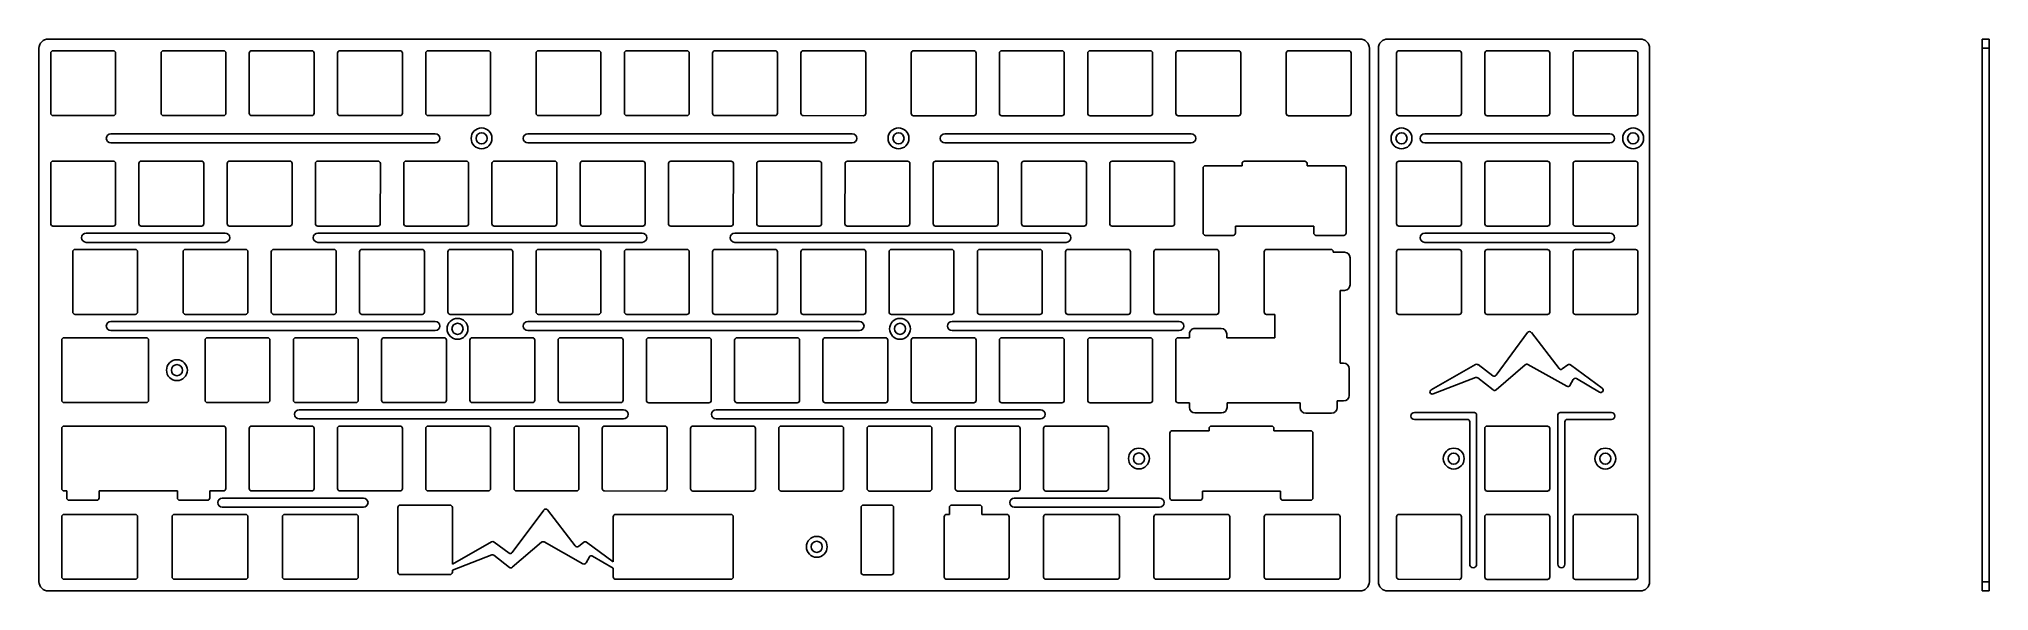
# Model space of a CAD drawing. Header units: millimetres. Extents: x 269 to 690, y 544 to 663.
import ezdxf

# ---------------------------------------------------------------- set-up
doc = ezdxf.new("R2010")
doc.units = ezdxf.units.MM

msp = doc.modelspace()

# ---------------------------------------------------------------- linework, layer by layer
at = {"color": 7, "linetype": 'Continuous', "lineweight": 25}
for p, q in [((271.35, 662.62), (554.51, 662.62)), ((560.45, 662.62), (615.01, 662.62)), ((688.76, 662.62), (690.26, 662.62)), ((688.76, 660.62), (688.76, 662.62)), ((690.26, 662.62), (690.26, 660.62)), ((269.35, 660.62), (269.35, 545.56)), ((271.88, 659.6), (271.88, 646.6)), ((285.38, 660.1), (272.38, 660.1)), ((285.88, 646.6), (285.88, 659.6)), ((295.69, 659.59), (295.69, 646.59)), ((296.19, 660.09), (309.19, 660.09)), ((309.69, 659.59), (309.69, 646.59)), ((314.74, 659.59), (314.74, 646.59)), ((315.24, 660.09), (328.24, 660.09)), ((328.74, 659.59), (328.74, 646.59)), ((333.79, 659.59), (333.79, 646.59)), ((334.29, 660.09), (347.29, 660.09)), ((347.79, 659.59), (347.79, 646.59)), ((352.84, 659.59), (352.84, 646.59)), ((353.34, 660.09), (366.34, 660.09)), ((366.84, 659.59), (366.84, 646.59)), ((376.65, 659.59), (376.65, 646.59)), ((377.15, 660.09), (390.15, 660.09)), ((390.65, 659.59), (390.65, 646.59)), ((395.7, 659.59), (395.7, 646.59)), ((396.2, 660.09), (409.2, 660.09)), ((409.7, 659.59), (409.7, 646.59)), ((414.75, 659.59), (414.75, 646.59)), ((415.25, 660.09), (428.25, 660.09)), ((428.75, 659.59), (428.75, 646.59)), ((433.8, 659.59), (433.8, 646.59)), ((434.3, 660.09), (447.3, 660.08)), ((447.8, 659.58), (447.8, 646.58)), ((457.61, 659.58), (457.61, 646.58)), ((458.11, 660.08), (471.11, 660.08)), ((471.61, 659.58), (471.61, 646.58)), ((476.66, 659.58), (476.66, 646.58)), ((477.16, 660.08), (490.16, 660.08)), ((490.66, 659.58), (490.66, 646.58)), ((495.71, 659.58), (495.71, 646.58)), ((496.21, 660.08), (509.21, 660.08)), ((509.71, 659.58), (509.71, 646.58)), ((514.76, 659.58), (514.76, 646.58)), ((515.26, 660.08), (528.26, 660.08)), ((528.76, 659.58), (528.76, 646.58)), ((538.58, 659.58), (538.58, 646.58)), ((539.08, 660.08), (552.08, 660.08)), ((552.58, 659.58), (552.58, 646.58)), ((556.51, 660.62), (556.51, 545.56)), ((558.45, 545.56), (558.45, 660.62)), ((562.39, 659.58), (562.39, 646.58)), ((562.89, 660.08), (575.89, 660.08)), ((576.39, 659.58), (576.39, 646.58)), ((581.44, 659.58), (581.44, 646.58)), ((581.94, 660.08), (594.94, 660.08)), ((595.44, 659.58), (595.44, 646.58)), ((600.49, 659.58), (600.49, 646.58)), ((600.99, 660.08), (613.99, 660.07)), ((614.49, 659.57), (614.49, 646.57)), ((617.01, 545.56), (617.01, 660.62)), ((690.26, 660.62), (688.76, 660.62)), ((688.76, 660.62), (688.76, 545.56)), ((690.26, 660.62), (690.26, 545.56)), ((272.38, 646.1), (285.38, 646.1)), ((296.19, 646.09), (309.19, 646.09)), ((315.24, 646.09), (328.24, 646.09)), ((334.29, 646.09), (347.29, 646.09)), ((353.34, 646.09), (366.34, 646.09)), ((377.15, 646.09), (390.15, 646.09)), ((396.2, 646.09), (409.2, 646.09)), ((415.25, 646.09), (428.25, 646.09)), ((434.3, 646.09), (447.3, 646.08)), ((458.11, 646.08), (471.11, 646.08)), ((477.16, 646.08), (490.16, 646.08)), ((496.21, 646.08), (509.21, 646.08)), ((515.26, 646.08), (528.26, 646.08)), ((539.08, 646.08), (552.08, 646.08)), ((562.89, 646.08), (575.89, 646.08)), ((581.94, 646.08), (594.94, 646.08)), ((600.99, 646.08), (613.99, 646.07)), ((354.88, 642.19), (284.88, 642.19)), ((284.88, 640.19), (354.88, 640.19)), ((444.88, 642.19), (374.88, 642.19)), ((374.88, 640.19), (444.88, 640.19)), ((518.03, 642.19), (464.88, 642.19)), ((464.88, 640.19), (518.03, 640.19)), ((608.45, 642.19), (568.45, 642.19)), ((568.45, 640.19), (608.45, 640.19)), ((271.88, 635.78), (271.87, 622.78)), ((272.38, 636.28), (285.38, 636.28)), ((285.88, 635.78), (285.87, 622.78)), ((290.93, 635.78), (290.92, 622.78)), ((291.43, 636.28), (304.43, 636.28)), ((304.93, 635.78), (304.92, 622.78)), ((309.98, 635.78), (309.97, 622.78)), ((310.48, 636.28), (323.48, 636.28)), ((323.98, 635.78), (323.97, 622.78)), ((329.03, 635.78), (329.02, 622.78)), ((329.53, 636.28), (342.53, 636.28)), ((343.03, 635.78), (343.02, 622.78)), ((348.08, 635.78), (348.07, 622.78)), ((348.58, 636.28), (361.58, 636.28)), ((362.08, 635.78), (362.07, 622.78)), ((367.13, 635.78), (367.12, 622.78)), ((367.63, 636.28), (380.63, 636.28)), ((381.13, 635.78), (381.12, 622.78)), ((386.18, 635.78), (386.17, 622.78)), ((386.68, 636.28), (399.68, 636.27)), ((400.18, 635.77), (400.17, 622.77)), ((405.23, 635.77), (405.22, 622.77)), ((405.73, 636.27), (418.73, 636.27)), ((419.23, 635.77), (419.22, 622.77)), ((424.28, 635.77), (424.27, 622.77)), ((424.78, 636.27), (437.78, 636.27)), ((438.28, 635.77), (438.27, 622.77)), ((443.33, 635.77), (443.32, 622.77)), ((443.83, 636.27), (456.83, 636.27)), ((457.33, 635.77), (457.32, 622.77)), ((462.38, 635.77), (462.37, 622.77)), ((462.88, 636.27), (475.88, 636.27)), ((476.38, 635.77), (476.37, 622.77)), ((481.43, 635.77), (481.42, 622.77)), ((481.93, 636.27), (494.93, 636.27)), ((495.43, 635.77), (495.42, 622.77)), ((500.48, 635.77), (500.47, 622.77)), ((500.98, 636.27), (513.98, 636.27)), ((514.48, 635.77), (514.47, 622.77)), ((529.05, 635.77), (529.05, 635.27)), ((529.55, 636.27), (542.55, 636.27)), ((543.05, 635.77), (543.05, 635.27)), ((562.39, 635.77), (562.39, 622.77)), ((562.89, 636.27), (575.89, 636.26)), ((576.39, 635.76), (576.39, 622.76)), ((581.44, 635.76), (581.44, 622.76)), ((581.94, 636.26), (594.94, 636.26)), ((595.44, 635.76), (595.44, 622.76)), ((600.49, 635.76), (600.49, 622.76)), ((600.99, 636.26), (613.99, 636.26)), ((614.49, 635.76), (614.49, 622.76)), ((520.61, 634.77), (520.61, 620.77)), ((521.11, 635.27), (525.05, 635.27)), ((529.05, 635.27), (525.05, 635.27)), ((548.21, 635.27), (543.05, 635.27)), ((548.21, 635.27), (550.99, 635.27)), ((548.21, 635.27), (548.21, 635.27)), ((551.49, 634.77), (551.49, 620.77)), ((272.37, 622.28), (285.37, 622.28)), ((309.54, 620.76), (279.54, 620.76)), ((279.54, 618.76), (309.54, 618.76)), ((291.42, 622.28), (304.42, 622.28)), ((310.47, 622.28), (323.47, 622.28)), ((329.52, 622.28), (342.52, 622.28)), ((399.54, 620.76), (329.54, 620.76)), ((329.54, 618.76), (399.54, 618.76)), ((348.57, 622.28), (361.57, 622.28)), ((367.62, 622.28), (380.62, 622.28)), ((386.67, 622.28), (399.67, 622.27)), ((405.72, 622.27), (418.72, 622.27)), ((491.09, 620.76), (419.54, 620.76)), ((419.54, 618.76), (491.09, 618.76)), ((424.77, 622.27), (437.77, 622.27)), ((443.82, 622.27), (456.82, 622.27)), ((462.87, 622.27), (475.87, 622.27)), ((481.92, 622.27), (494.92, 622.27)), ((500.97, 622.27), (513.97, 622.27)), ((521.11, 620.27), (527.11, 620.27)), ((527.61, 622.27), (527.61, 620.77)), ((527.61, 622.27), (544.49, 622.27)), ((544.49, 622.27), (544.49, 620.77)), ((544.99, 620.27), (550.99, 620.27)), ((562.89, 622.27), (575.89, 622.26)), ((608.45, 620.76), (568.45, 620.76)), ((568.45, 618.76), (608.45, 618.76)), ((581.94, 622.26), (594.94, 622.26)), ((600.99, 622.26), (613.99, 622.26)), ((276.64, 616.73), (276.64, 603.73)), ((277.14, 617.23), (290.14, 617.23)), ((290.64, 616.73), (290.64, 603.73)), ((300.45, 616.73), (300.45, 603.73)), ((300.95, 617.23), (313.95, 617.23)), ((314.45, 616.73), (314.45, 603.73)), ((319.5, 616.73), (319.5, 603.73)), ((320, 617.23), (333, 617.23)), ((333.5, 616.73), (333.5, 603.73)), ((338.55, 616.73), (338.55, 603.73)), ((339.05, 617.23), (352.05, 617.23)), ((352.55, 616.73), (352.55, 603.73)), ((357.6, 616.73), (357.6, 603.73)), ((358.1, 617.23), (371.1, 617.23)), ((371.6, 616.73), (371.6, 603.73)), ((376.65, 616.73), (376.65, 603.73)), ((377.15, 617.23), (390.15, 617.23)), ((390.65, 616.73), (390.65, 603.73)), ((395.7, 616.73), (395.7, 603.73)), ((396.2, 617.23), (409.2, 617.22)), ((409.7, 616.72), (409.7, 603.72)), ((414.75, 616.72), (414.75, 603.72)), ((415.25, 617.22), (428.25, 617.22)), ((428.75, 616.72), (428.75, 603.72)), ((433.8, 616.72), (433.8, 603.72)), ((434.3, 617.22), (447.3, 617.22)), ((447.8, 616.72), (447.8, 603.72)), ((452.85, 616.72), (452.85, 603.72)), ((453.35, 617.22), (466.35, 617.22)), ((466.85, 616.72), (466.85, 603.72)), ((471.9, 616.72), (471.9, 603.72)), ((472.4, 617.22), (485.4, 617.22)), ((485.9, 616.72), (485.9, 603.72)), ((490.95, 616.72), (490.95, 603.72)), ((491.45, 617.22), (504.45, 617.22)), ((504.95, 616.72), (504.95, 603.72)), ((510, 616.72), (510, 603.72)), ((510.5, 617.22), (523.5, 617.22)), ((524, 616.72), (524, 603.72)), ((533.81, 616.72), (533.81, 603.72)), ((534.31, 617.22), (548.22, 617.22)), ((548.72, 616.62), (548.72, 616.72)), ((551.15, 616.62), (548.72, 616.62)), ((552.35, 609.6), (552.35, 615.42)), ((562.39, 616.72), (562.39, 603.72)), ((562.89, 617.22), (575.89, 617.21)), ((576.39, 616.71), (576.39, 603.71)), ((581.44, 616.71), (581.44, 603.71)), ((581.94, 617.21), (594.94, 617.21)), ((595.44, 616.71), (595.44, 603.71)), ((600.49, 616.71), (600.49, 603.71)), ((600.99, 617.21), (613.99, 617.21)), ((614.49, 616.71), (614.49, 603.71)), ((550.24, 592.71), (550.24, 608.4)), ((550.24, 608.4), (551.15, 608.4)), ((277.14, 603.23), (290.14, 603.23)), ((300.95, 603.23), (313.95, 603.23)), ((320, 603.23), (333, 603.23)), ((339.05, 603.23), (352.05, 603.23)), ((358.1, 603.23), (371.1, 603.23)), ((377.15, 603.23), (390.15, 603.23)), ((396.2, 603.23), (409.2, 603.22)), ((415.25, 603.22), (428.25, 603.22)), ((434.3, 603.22), (447.3, 603.22)), ((453.35, 603.22), (466.35, 603.22)), ((472.4, 603.22), (485.4, 603.22)), ((491.45, 603.22), (504.45, 603.22)), ((510.5, 603.22), (523.5, 603.22)), ((536.11, 603.22), (534.31, 603.22)), ((536.11, 598.17), (536.11, 603.22)), ((562.89, 603.22), (575.89, 603.21)), ((581.94, 603.21), (594.94, 603.21)), ((600.99, 603.21), (613.99, 603.21)), ((274.75, 598.18), (292.52, 598.18)), ((354.88, 601.71), (284.88, 601.71)), ((284.88, 599.71), (354.88, 599.71)), ((305.71, 598.18), (318.71, 598.18)), ((324.76, 598.18), (337.76, 598.18)), ((343.81, 598.18), (356.81, 598.18)), ((362.86, 598.18), (375.86, 598.18)), ((446.43, 601.71), (374.88, 601.71)), ((374.88, 599.71), (446.43, 599.71)), ((381.91, 598.18), (394.91, 598.18)), ((400.96, 598.17), (413.96, 598.17)), ((420.01, 598.17), (433.01, 598.17)), ((439.06, 598.17), (452.06, 598.17)), ((458.11, 598.17), (471.11, 598.17)), ((515.45, 601.71), (466.43, 601.71)), ((466.43, 599.71), (515.45, 599.71)), ((477.16, 598.17), (490.16, 598.17)), ((496.21, 598.17), (509.21, 598.17)), ((515.23, 598.17), (517.67, 598.17)), ((517.67, 599), (517.67, 598.17)), ((524.53, 600.2), (518.87, 600.2)), ((525.73, 598.17), (525.73, 599)), ((525.73, 598.17), (533.81, 598.17)), ((533.81, 598.17), (536.11, 598.17)), ((590.67, 599.29), (583.88, 590.1)), ((597.45, 591.53), (591.47, 599.3)), ((274.25, 597.68), (274.25, 584.68)), ((293.02, 597.68), (293.02, 584.68)), ((305.21, 597.68), (305.21, 584.68)), ((319.21, 597.68), (319.21, 584.68)), ((324.26, 597.68), (324.26, 584.68)), ((338.26, 597.68), (338.26, 584.68)), ((343.31, 597.68), (343.31, 584.68)), ((357.31, 597.68), (357.31, 584.68)), ((362.36, 597.68), (362.36, 584.68)), ((376.36, 597.68), (376.36, 584.68)), ((381.41, 597.68), (381.41, 584.68)), ((395.41, 597.68), (395.41, 584.68)), ((400.46, 597.67), (400.46, 584.67)), ((414.46, 597.67), (414.46, 584.67)), ((419.51, 597.67), (419.51, 584.67)), ((433.51, 597.67), (433.51, 584.67)), ((438.56, 597.67), (438.56, 584.67)), ((452.56, 597.67), (452.56, 584.67)), ((457.61, 597.67), (457.61, 584.67)), ((471.61, 597.67), (471.61, 584.67)), ((476.66, 597.67), (476.66, 584.67)), ((490.66, 597.67), (490.66, 584.67)), ((495.71, 597.67), (495.71, 584.67)), ((509.71, 597.67), (509.71, 584.67)), ((514.73, 597.67), (514.73, 584.67)), ((550.96, 592.71), (550.24, 592.71)), ((552.15, 585.74), (552.16, 591.51)), ((579.41, 592.41), (569.84, 586.95)), ((570.26, 586.05), (579.43, 589.6)), ((579.92, 589.53), (583.26, 586.92)), ((583.18, 590), (579.96, 592.38)), ((583.89, 586.93), (590.17, 592.34)), ((590.74, 592.4), (599.12, 587.71)), ((599.32, 592.34), (598.15, 591.44)), ((606.76, 587.29), (599.92, 592.35)), ((601.2, 589.36), (606.21, 586.46)), ((599.8, 587.9), (600.52, 589.17)), ((274.75, 584.18), (292.52, 584.18)), ((305.71, 584.18), (318.71, 584.18)), ((324.76, 584.18), (337.76, 584.18)), ((395.51, 582.66), (325.51, 582.66)), ((343.81, 584.18), (356.81, 584.18)), ((362.86, 584.18), (375.86, 584.18)), ((381.91, 584.18), (394.91, 584.18)), ((400.96, 584.17), (413.96, 584.17)), ((485.51, 582.66), (415.51, 582.66)), ((420.01, 584.17), (433.01, 584.17)), ((439.06, 584.17), (452.06, 584.17)), ((458.11, 584.17), (471.11, 584.17)), ((477.16, 584.17), (490.16, 584.17)), ((496.21, 584.17), (509.21, 584.17)), ((515.23, 584.17), (515.23, 584.17)), ((515.26, 584.17), (517.67, 584.17)), ((517.67, 584.17), (517.67, 583.15)), ((518.87, 581.95), (524.59, 581.95)), ((525.79, 583.15), (525.79, 584.17)), ((525.79, 584.17), (540.17, 584.17)), ((540.18, 584.17), (541.57, 584.17)), ((541.57, 584.17), (541.57, 583.12)), ((542.77, 581.92), (548.36, 581.92)), ((549.56, 583.12), (549.56, 584.54)), ((549.56, 584.54), (550.95, 584.54)), ((579.17, 582.05), (566.24, 582.05)), ((579.67, 549.33), (579.67, 581.55)), ((597.22, 581.55), (597.22, 549.33)), ((608.74, 582.05), (597.72, 582.05)), ((274.25, 578.63), (274.25, 565.63)), ((274.75, 579.13), (309.18, 579.13)), ((309.68, 578.63), (309.68, 565.63)), ((314.73, 578.63), (314.73, 565.63)), ((315.23, 579.13), (328.23, 579.13)), ((325.51, 580.66), (395.51, 580.66)), ((328.73, 578.63), (328.73, 565.63)), ((333.78, 578.63), (333.78, 565.63)), ((334.28, 579.13), (347.28, 579.13)), ((347.78, 578.63), (347.78, 565.63)), ((352.83, 578.63), (352.83, 565.63)), ((353.33, 579.13), (366.33, 579.13)), ((366.83, 578.63), (366.83, 565.63)), ((371.88, 578.63), (371.88, 565.63)), ((372.38, 579.13), (385.38, 579.13)), ((385.88, 578.63), (385.88, 565.63)), ((390.93, 578.63), (390.93, 565.63)), ((391.43, 579.13), (404.43, 579.12)), ((404.93, 578.62), (404.93, 565.62)), ((409.98, 578.62), (409.98, 565.62)), ((410.48, 579.12), (423.48, 579.12)), ((415.51, 580.66), (485.51, 580.66)), ((423.98, 578.62), (423.98, 565.62)), ((429.03, 578.62), (429.03, 565.62)), ((429.53, 579.12), (442.53, 579.12)), ((443.03, 578.62), (443.03, 565.62)), ((448.08, 578.62), (448.08, 565.62)), ((448.58, 579.12), (461.58, 579.12)), ((462.08, 578.62), (462.08, 565.62)), ((467.13, 578.62), (467.13, 565.62)), ((467.63, 579.12), (480.63, 579.12)), ((481.13, 578.62), (481.13, 565.62)), ((486.18, 578.62), (486.18, 565.62)), ((486.68, 579.12), (499.68, 579.12)), ((500.18, 578.62), (500.18, 565.62)), ((513.47, 577.62), (513.46, 563.62)), ((513.97, 578.12), (516.97, 578.12)), ((521.9, 578.12), (516.97, 578.12)), ((521.9, 578.62), (521.9, 578.12)), ((522.4, 579.12), (535.4, 579.12)), ((535.9, 578.62), (535.9, 578.12)), ((542.46, 578.12), (535.9, 578.12)), ((542.46, 578.12), (543.84, 578.12)), ((542.46, 578.12), (542.46, 578.12)), ((544.34, 577.62), (544.34, 563.62)), ((566.24, 580.55), (577.67, 580.55)), ((578.17, 580.05), (578.17, 549.33)), ((581.43, 578.61), (581.43, 565.61)), ((581.93, 579.11), (594.93, 579.11)), ((595.43, 578.61), (595.43, 565.61)), ((598.72, 549.33), (598.72, 580.05)), ((599.22, 580.55), (608.74, 580.55)), ((274.75, 565.13), (275.34, 565.13)), ((275.34, 565.13), (275.34, 563.63)), ((282.34, 565.13), (282.34, 563.63)), ((282.34, 565.13), (299.22, 565.13)), ((299.22, 565.13), (299.22, 563.63)), ((306.22, 565.13), (306.22, 563.63)), ((306.22, 565.13), (309.18, 565.13)), ((315.23, 565.13), (328.23, 565.13)), ((334.28, 565.13), (347.28, 565.13)), ((353.33, 565.13), (366.33, 565.13)), ((372.38, 565.13), (385.38, 565.13)), ((391.43, 565.13), (404.43, 565.12)), ((410.48, 565.12), (423.48, 565.12)), ((429.53, 565.12), (442.53, 565.12)), ((448.58, 565.12), (461.58, 565.12)), ((467.63, 565.12), (480.63, 565.12)), ((486.68, 565.12), (499.68, 565.12)), ((520.46, 565.12), (520.46, 563.62)), ((520.46, 565.12), (537.34, 565.12)), ((537.34, 565.12), (537.34, 563.62)), ((581.93, 565.11), (594.93, 565.11)), ((274.75, 560.08), (290.13, 560.08)), ((275.84, 563.13), (281.84, 563.13)), ((298.56, 560.08), (313.95, 560.08)), ((299.72, 563.13), (305.72, 563.13)), ((339.37, 563.61), (308.92, 563.61)), ((308.92, 561.61), (339.37, 561.61)), ((322.38, 560.08), (337.76, 560.08)), ((346.81, 547.58), (346.81, 561.58)), ((358.07, 562.08), (347.31, 562.08)), ((358.57, 549.31), (358.57, 561.58)), ((378.3, 561.02), (371.51, 551.83)), ((385.08, 553.26), (379.1, 561.03)), ((393.81, 560.08), (418.72, 560.07)), ((446.81, 547.57), (446.81, 561.57)), ((453.31, 562.07), (447.31, 562.07)), ((453.81, 547.57), (453.81, 561.57)), ((465.25, 560.07), (465.87, 560.07)), ((465.87, 560.07), (465.87, 561.57)), ((472.37, 562.07), (466.37, 562.07)), ((472.87, 560.07), (472.87, 561.57)), ((472.87, 560.07), (478.25, 560.07)), ((511.21, 563.61), (479.87, 563.61)), ((479.87, 561.61), (511.21, 561.61)), ((486.68, 560.07), (502.06, 560.07)), ((510.5, 560.07), (525.88, 560.07)), ((513.96, 563.12), (519.96, 563.12)), ((534.31, 560.07), (549.69, 560.07)), ((537.84, 563.12), (543.84, 563.12)), ((562.88, 560.07), (575.88, 560.06)), ((581.93, 560.06), (594.93, 560.06)), ((600.98, 560.06), (613.98, 560.06)), ((274.25, 559.58), (274.25, 546.58)), ((290.63, 559.58), (290.63, 546.58)), ((298.06, 559.58), (298.06, 546.58)), ((314.45, 559.58), (314.45, 546.58)), ((321.88, 559.58), (321.88, 546.58)), ((338.26, 559.58), (338.26, 546.58)), ((393.31, 559.58), (393.31, 549.82)), ((419.22, 559.57), (419.22, 546.57)), ((464.75, 559.57), (464.75, 546.57)), ((478.75, 559.57), (478.75, 546.57)), ((486.18, 559.57), (486.18, 546.57)), ((502.56, 559.57), (502.56, 546.57)), ((510, 559.57), (510, 546.57)), ((526.38, 559.57), (526.38, 546.57)), ((533.81, 559.57), (533.81, 546.57)), ((550.19, 559.57), (550.19, 546.57)), ((562.38, 559.57), (562.38, 546.57)), ((576.38, 559.56), (576.38, 546.56)), ((581.43, 559.56), (581.43, 546.56)), ((595.43, 559.56), (595.43, 546.56)), ((600.48, 559.56), (600.48, 546.56)), ((614.48, 559.56), (614.48, 546.56)), ((367.05, 554.14), (358.57, 549.31)), ((370.81, 551.73), (367.59, 554.11)), ((371.52, 548.66), (377.8, 554.07)), ((378.37, 554.13), (386.76, 549.44)), ((386.95, 554.07), (385.78, 553.17)), ((393.31, 549.82), (387.55, 554.07)), ((358.57, 548.04), (367.06, 551.33)), ((358.57, 547.58), (358.57, 548.04)), ((367.55, 551.25), (370.89, 548.64)), ((387.44, 549.63), (388.15, 550.9)), ((388.84, 551.09), (393.31, 548.49)), ((393.31, 548.49), (393.31, 546.58)), ((271.35, 543.56), (554.51, 543.56)), ((274.75, 546.08), (290.13, 546.08)), ((298.56, 546.08), (313.94, 546.08)), ((322.38, 546.08), (337.76, 546.08)), ((358.07, 547.08), (347.31, 547.08)), ((393.81, 546.08), (418.72, 546.07)), ((453.31, 547.07), (447.31, 547.07)), ((465.25, 546.07), (478.25, 546.07)), ((486.68, 546.07), (502.06, 546.07)), ((510.49, 546.07), (525.88, 546.07)), ((534.31, 546.07), (549.69, 546.07)), ((560.45, 543.56), (615.01, 543.56)), ((562.88, 546.07), (575.88, 546.06)), ((581.93, 546.06), (594.93, 546.06)), ((600.98, 546.06), (613.98, 546.06)), ((688.76, 543.56), (688.76, 545.56)), ((688.76, 545.56), (690.26, 545.56)), ((690.26, 543.56), (688.76, 543.56)), ((690.26, 545.56), (690.26, 543.56))]:
    msp.add_line(p, q, dxfattribs=at)
for centre, radius in [((364.88, 641.19), 2.25), ((364.88, 641.19), 1.2), ((454.88, 641.19), 2.25), ((454.88, 641.19), 1.2), ((563.45, 641.19), 2.25), ((563.45, 641.19), 1.2), ((613.45, 641.19), 2.25), ((613.45, 641.19), 1.2), ((359.69, 600.11), 2.25), ((455.2, 600.11), 2.25), ((359.69, 600.11), 1.2), ((455.2, 600.11), 1.2), ((299.12, 591.18), 2.25), ((299.12, 591.18), 1.2), ((506.77, 572.12), 2.25), ((506.77, 572.12), 1.2), ((574.72, 572.11), 2.25), ((574.72, 572.11), 1.2), ((607.44, 572.11), 2.25), ((607.44, 572.11), 1.2), ((437.23, 553.08), 2.25), ((437.23, 553.08), 1.2)]:
    msp.add_circle(centre, radius, dxfattribs=at)
for centre, radius, start, end in [((271.35, 660.62), 2, 90, 180), ((554.51, 660.62), 2, 0, 90), ((560.45, 660.62), 2, 90, 180), ((615.01, 660.62), 2, 0, 90), ((272.38, 659.6), 0.5, 90, 180), ((285.38, 659.6), 0.5, 0, 90), ((296.19, 659.59), 0.5, 89.9966, 179.9966), ((309.19, 659.59), 0.5, 359.9966, 89.9966), ((315.24, 659.59), 0.5, 89.9966, 179.9966), ((328.24, 659.59), 0.5, 359.9966, 89.9966), ((334.29, 659.59), 0.5, 89.9966, 179.9966), ((347.29, 659.59), 0.5, 359.9966, 89.9966), ((353.34, 659.59), 0.5, 89.9966, 179.9966), ((366.34, 659.59), 0.5, 359.9966, 89.9966), ((377.15, 659.59), 0.5, 89.9966, 179.9966), ((390.15, 659.59), 0.5, 359.9966, 89.9966), ((396.2, 659.59), 0.5, 89.9966, 179.9966), ((409.2, 659.59), 0.5, 359.9966, 89.9966), ((415.25, 659.59), 0.5, 89.9966, 179.9966), ((428.25, 659.59), 0.5, 359.9966, 89.9966), ((434.3, 659.59), 0.5, 89.9966, 179.9966), ((447.3, 659.58), 0.5, 359.9966, 89.9966), ((458.11, 659.58), 0.5, 89.9966, 179.9966), ((471.11, 659.58), 0.5, 359.9966, 89.9966), ((477.16, 659.58), 0.5, 89.9966, 179.9966), ((490.16, 659.58), 0.5, 359.9966, 89.9966), ((496.21, 659.58), 0.5, 89.9966, 179.9966), ((509.21, 659.58), 0.5, 359.9966, 89.9966), ((515.26, 659.58), 0.5, 89.9966, 179.9966), ((528.26, 659.58), 0.5, 359.9966, 89.9966), ((539.08, 659.58), 0.5, 89.9966, 179.9966), ((552.08, 659.58), 0.5, 359.9966, 89.9966), ((562.89, 659.58), 0.5, 89.9966, 179.9966), ((575.89, 659.58), 0.5, 359.9966, 89.9966), ((581.94, 659.58), 0.5, 89.9966, 179.9966), ((594.94, 659.58), 0.5, 359.9966, 89.9966), ((600.99, 659.58), 0.5, 89.9966, 179.9966), ((613.99, 659.57), 0.5, 359.9966, 89.9966), ((272.38, 646.6), 0.5, 180, 270), ((285.38, 646.6), 0.5, 270, 0), ((296.19, 646.59), 0.5, 179.9966, 269.9966), ((309.19, 646.59), 0.5, 269.9966, 359.9966), ((315.24, 646.59), 0.5, 179.9966, 269.9966), ((328.24, 646.59), 0.5, 269.9966, 359.9966), ((334.29, 646.59), 0.5, 179.9966, 269.9966), ((347.29, 646.59), 0.5, 269.9966, 359.9966), ((353.34, 646.59), 0.5, 179.9966, 269.9966), ((366.34, 646.59), 0.5, 269.9966, 359.9966), ((377.15, 646.59), 0.5, 179.9966, 269.9966), ((390.15, 646.59), 0.5, 269.9966, 359.9966), ((396.2, 646.59), 0.5, 179.9966, 269.9966), ((409.2, 646.59), 0.5, 269.9966, 359.9966), ((415.25, 646.59), 0.5, 179.9966, 269.9966), ((428.25, 646.59), 0.5, 269.9966, 359.9966), ((434.3, 646.59), 0.5, 179.9966, 269.9966), ((447.3, 646.58), 0.5, 269.9966, 359.9966), ((458.11, 646.58), 0.5, 179.9966, 269.9966), ((471.11, 646.58), 0.5, 269.9966, 359.9966), ((477.16, 646.58), 0.5, 179.9966, 269.9966), ((490.16, 646.58), 0.5, 269.9966, 359.9966), ((496.21, 646.58), 0.5, 179.9966, 269.9966), ((509.21, 646.58), 0.5, 269.9966, 359.9966), ((515.26, 646.58), 0.5, 179.9966, 269.9966), ((528.26, 646.58), 0.5, 269.9966, 359.9966), ((539.08, 646.58), 0.5, 179.9966, 269.9966), ((552.08, 646.58), 0.5, 269.9966, 359.9966), ((562.89, 646.58), 0.5, 179.9966, 269.9966), ((575.89, 646.58), 0.5, 269.9966, 359.9966), ((581.94, 646.58), 0.5, 179.9966, 269.9966), ((594.94, 646.58), 0.5, 269.9966, 359.9966), ((600.99, 646.58), 0.5, 179.9966, 269.9966), ((613.99, 646.57), 0.5, 269.9966, 359.9966), ((284.88, 641.19), 1, 90, 270), ((354.88, 641.19), 1, 270, 90), ((374.88, 641.19), 1, 90, 270), ((444.88, 641.19), 1, 270, 90), ((464.88, 641.19), 1, 90, 270), ((518.03, 641.19), 1, 270, 90), ((568.45, 641.19), 1, 90, 270), ((608.45, 641.19), 1, 270, 90), ((272.38, 635.78), 0.5, 89.9966, 179.9966), ((285.38, 635.78), 0.5, 359.9966, 89.9966), ((291.43, 635.78), 0.5, 89.9966, 179.9966), ((304.43, 635.78), 0.5, 359.9966, 89.9966), ((310.48, 635.78), 0.5, 89.9966, 179.9966), ((323.48, 635.78), 0.5, 359.9966, 89.9966), ((329.53, 635.78), 0.5, 89.9966, 179.9966), ((342.53, 635.78), 0.5, 359.9966, 89.9966), ((348.58, 635.78), 0.5, 89.9966, 179.9966), ((361.58, 635.78), 0.5, 359.9966, 89.9966), ((367.63, 635.78), 0.5, 89.9966, 179.9966), ((380.63, 635.78), 0.5, 359.9966, 89.9966), ((386.68, 635.78), 0.5, 89.9966, 179.9966), ((399.68, 635.77), 0.5, 359.9966, 89.9966), ((405.73, 635.77), 0.5, 89.9966, 179.9966), ((418.73, 635.77), 0.5, 359.9966, 89.9966), ((424.78, 635.77), 0.5, 89.9966, 179.9966), ((437.78, 635.77), 0.5, 359.9966, 89.9966), ((443.83, 635.77), 0.5, 89.9966, 179.9966), ((456.83, 635.77), 0.5, 359.9966, 89.9966), ((462.88, 635.77), 0.5, 89.9966, 179.9966), ((475.88, 635.77), 0.5, 359.9966, 89.9966), ((481.93, 635.77), 0.5, 89.9966, 179.9966), ((494.93, 635.77), 0.5, 359.9966, 89.9966), ((500.98, 635.77), 0.5, 89.9966, 179.9966), ((513.98, 635.77), 0.5, 359.9966, 89.9966), ((529.55, 635.77), 0.5, 89.9966, 179.9966), ((542.55, 635.77), 0.5, 359.9966, 89.9966), ((562.89, 635.77), 0.5, 89.9966, 179.9966), ((575.89, 635.76), 0.5, 359.9966, 89.9966), ((581.94, 635.76), 0.5, 89.9966, 179.9966), ((594.94, 635.76), 0.5, 359.9966, 89.9966), ((600.99, 635.76), 0.5, 89.9966, 179.9966), ((613.99, 635.76), 0.5, 359.9966, 89.9966), ((521.11, 634.77), 0.5, 89.9966, 179.9966), ((550.99, 634.77), 0.5, 359.9966, 89.9966), ((272.37, 622.78), 0.5, 179.9966, 269.9966), ((279.54, 619.76), 1, 90, 270), ((285.37, 622.78), 0.5, 269.9966, 359.9966), ((291.42, 622.78), 0.5, 179.9966, 269.9966), ((304.42, 622.78), 0.5, 269.9966, 359.9966), ((309.54, 619.76), 1, 270, 90), ((310.47, 622.78), 0.5, 179.9966, 269.9966), ((323.47, 622.78), 0.5, 269.9966, 359.9966), ((329.54, 619.76), 1, 90, 270), ((329.52, 622.78), 0.5, 179.9966, 269.9966), ((342.52, 622.78), 0.5, 269.9966, 359.9966), ((348.57, 622.78), 0.5, 179.9966, 269.9966), ((361.57, 622.78), 0.5, 269.9966, 359.9966), ((367.62, 622.78), 0.5, 179.9966, 269.9966), ((380.62, 622.78), 0.5, 269.9966, 359.9966), ((386.67, 622.78), 0.5, 179.9966, 269.9966), ((399.54, 619.76), 1, 270, 90), ((399.67, 622.77), 0.5, 269.9966, 359.9966), ((405.72, 622.77), 0.5, 179.9966, 269.9966), ((419.54, 619.76), 1, 90, 270), ((418.72, 622.77), 0.5, 269.9966, 359.9966), ((424.77, 622.77), 0.5, 179.9966, 269.9966), ((437.77, 622.77), 0.5, 269.9966, 359.9966), ((443.82, 622.77), 0.5, 179.9966, 269.9966), ((456.82, 622.77), 0.5, 269.9966, 359.9966), ((462.87, 622.77), 0.5, 179.9966, 269.9966), ((475.87, 622.77), 0.5, 269.9966, 359.9966), ((481.92, 622.77), 0.5, 179.9966, 269.9966), ((491.09, 619.76), 1, 270, 90), ((494.92, 622.77), 0.5, 269.9966, 359.9966), ((500.97, 622.77), 0.5, 179.9966, 269.9966), ((513.97, 622.77), 0.5, 269.9966, 359.9966), ((521.11, 620.77), 0.5, 179.9966, 269.9966), ((527.11, 620.77), 0.5, 269.9966, 359.9966), ((544.99, 620.77), 0.5, 179.9966, 269.9966), ((550.99, 620.77), 0.5, 269.9966, 359.9966), ((562.89, 622.77), 0.5, 179.9966, 269.9966), ((568.45, 619.76), 1, 90, 270), ((575.89, 622.76), 0.5, 269.9966, 359.9966), ((581.94, 622.76), 0.5, 179.9966, 269.9966), ((594.94, 622.76), 0.5, 269.9966, 359.9966), ((600.99, 622.76), 0.5, 179.9966, 269.9966), ((608.45, 619.76), 1, 270, 90), ((613.99, 622.76), 0.5, 269.9966, 359.9966), ((277.14, 616.73), 0.5, 89.9966, 179.9966), ((290.14, 616.73), 0.5, 359.9966, 89.9966), ((300.95, 616.73), 0.5, 89.9966, 179.9966), ((313.95, 616.73), 0.5, 359.9966, 89.9966), ((320, 616.73), 0.5, 89.9966, 179.9966), ((333, 616.73), 0.5, 359.9966, 89.9966), ((339.05, 616.73), 0.5, 89.9966, 179.9966), ((352.05, 616.73), 0.5, 359.9966, 89.9966), ((358.1, 616.73), 0.5, 89.9966, 179.9966), ((371.1, 616.73), 0.5, 359.9966, 89.9966), ((377.15, 616.73), 0.5, 89.9966, 179.9966), ((390.15, 616.73), 0.5, 359.9966, 89.9966), ((396.2, 616.73), 0.5, 89.9966, 179.9966), ((409.2, 616.72), 0.5, 359.9966, 89.9966), ((415.25, 616.72), 0.5, 89.9966, 179.9966), ((428.25, 616.72), 0.5, 359.9966, 89.9966), ((434.3, 616.72), 0.5, 89.9966, 179.9966), ((447.3, 616.72), 0.5, 359.9966, 89.9966), ((453.35, 616.72), 0.5, 89.9966, 179.9966), ((466.35, 616.72), 0.5, 359.9966, 89.9966), ((472.4, 616.72), 0.5, 89.9966, 179.9966), ((485.4, 616.72), 0.5, 359.9966, 89.9966), ((491.45, 616.72), 0.5, 89.9966, 179.9966), ((504.45, 616.72), 0.5, 359.9966, 89.9966), ((510.5, 616.72), 0.5, 89.9966, 179.9966), ((523.5, 616.72), 0.5, 359.9966, 89.9966), ((534.31, 616.72), 0.5, 89.9966, 179.9966), ((548.22, 616.72), 0.5, 359.9966, 89.9966), ((551.15, 615.42), 1.2, 359.9966, 89.9966), ((562.89, 616.72), 0.5, 89.9966, 179.9966), ((575.89, 616.71), 0.5, 359.9966, 89.9966), ((581.94, 616.71), 0.5, 89.9966, 179.9966), ((594.94, 616.71), 0.5, 359.9966, 89.9966), ((600.99, 616.71), 0.5, 89.9966, 179.9966), ((613.99, 616.71), 0.5, 359.9966, 89.9966), ((551.15, 609.6), 1.2, 269.9966, 359.9966), ((277.14, 603.73), 0.5, 179.9966, 269.9966), ((290.14, 603.73), 0.5, 269.9966, 359.9966), ((300.95, 603.73), 0.5, 179.9966, 269.9966), ((313.95, 603.73), 0.5, 269.9966, 359.9966), ((320, 603.73), 0.5, 179.9966, 269.9966), ((333, 603.73), 0.5, 269.9966, 359.9966), ((339.05, 603.73), 0.5, 179.9966, 269.9966), ((352.05, 603.73), 0.5, 269.9966, 359.9966), ((358.1, 603.73), 0.5, 179.9966, 269.9966), ((371.1, 603.73), 0.5, 269.9966, 359.9966), ((377.15, 603.73), 0.5, 179.9966, 269.9966), ((390.15, 603.73), 0.5, 269.9966, 359.9966), ((396.2, 603.73), 0.5, 179.9966, 269.9966), ((409.2, 603.72), 0.5, 269.9966, 359.9966), ((415.25, 603.72), 0.5, 179.9966, 269.9966), ((428.25, 603.72), 0.5, 269.9966, 359.9966), ((434.3, 603.72), 0.5, 179.9966, 269.9966), ((447.3, 603.72), 0.5, 269.9966, 359.9966), ((453.35, 603.72), 0.5, 179.9966, 269.9966), ((466.35, 603.72), 0.5, 269.9966, 359.9966), ((472.4, 603.72), 0.5, 179.9966, 269.9966), ((485.4, 603.72), 0.5, 269.9966, 359.9966), ((491.45, 603.72), 0.5, 179.9966, 269.9966), ((504.45, 603.72), 0.5, 269.9966, 359.9966), ((510.5, 603.72), 0.5, 179.9966, 269.9966), ((523.5, 603.72), 0.5, 269.9966, 359.9966), ((534.31, 603.72), 0.5, 179.9966, 270), ((562.89, 603.72), 0.5, 179.9966, 269.9966), ((575.89, 603.71), 0.5, 269.9966, 359.9966), ((581.94, 603.71), 0.5, 179.9966, 269.9966), ((594.94, 603.71), 0.5, 269.9966, 359.9966), ((600.99, 603.71), 0.5, 179.9966, 269.9966), ((613.99, 603.71), 0.5, 269.9966, 359.9966), ((274.75, 597.68), 0.5, 89.9966, 179.9966), ((284.88, 600.71), 1, 90, 270), ((292.52, 597.68), 0.5, 359.9966, 89.9966), ((305.71, 597.68), 0.5, 89.9966, 179.9966), ((318.71, 597.68), 0.5, 359.9966, 89.9966), ((324.76, 597.68), 0.5, 89.9966, 179.9966), ((337.76, 597.68), 0.5, 359.9966, 89.9966), ((343.81, 597.68), 0.5, 89.9966, 179.9966), ((354.88, 600.71), 1, 270, 90), ((356.81, 597.68), 0.5, 359.9966, 89.9966), ((362.86, 597.68), 0.5, 89.9966, 179.9966), ((374.88, 600.71), 1, 90, 270), ((375.86, 597.68), 0.5, 359.9966, 89.9966), ((381.91, 597.68), 0.5, 89.9966, 179.9966), ((394.91, 597.68), 0.5, 359.9966, 89.9966), ((400.96, 597.67), 0.5, 89.9966, 179.9966), ((413.96, 597.67), 0.5, 359.9966, 89.9966), ((420.01, 597.67), 0.5, 89.9966, 179.9966), ((433.01, 597.67), 0.5, 359.9966, 89.9966), ((439.06, 597.67), 0.5, 89.9966, 179.9966), ((446.43, 600.71), 1, 270, 90), ((452.06, 597.67), 0.5, 359.9966, 89.9966), ((458.11, 597.67), 0.5, 89.9966, 179.9966), ((466.43, 600.71), 1, 90, 270), ((471.11, 597.67), 0.5, 359.9966, 89.9966), ((477.16, 597.67), 0.5, 89.9966, 179.9966), ((490.16, 597.67), 0.5, 359.9966, 89.9966), ((496.21, 597.67), 0.5, 89.9966, 179.9966), ((509.21, 597.67), 0.5, 359.9966, 89.9966), ((515.23, 597.67), 0.5, 89.9966, 179.9966), ((515.45, 600.71), 1, 270, 90), ((518.87, 599), 1.2, 89.9966, 179.9966), ((524.53, 599), 1.2, 359.9966, 89.9966), ((591.07, 599), 0.5, 37.5917, 143.5308), ((550.96, 591.51), 1.2, 359.9966, 89.9966), ((579.66, 591.97), 0.5, 53.5308, 119.6785), ((579.61, 589.13), 0.5, 51.953, 111.1613), ((583.47, 590.4), 0.5, 233.5308, 323.5308), ((590.5, 591.96), 0.5, 60.7779, 130.7468), ((597.85, 591.84), 0.5, 217.5917, 307.5917), ((599.63, 591.94), 0.5, 53.5308, 127.5917), ((600.95, 588.93), 0.5, 59.8915, 150.7779), ((550.95, 585.74), 1.2, 269.9966, 359.9966), ((570.08, 586.52), 0.5, 119.6785, 291.1613), ((583.56, 587.31), 0.5, 231.953, 310.7468), ((599.37, 588.15), 0.5, 240.7779, 330.7779), ((606.46, 586.89), 0.5, 239.8915, 53.5308), ((274.75, 584.68), 0.5, 179.9966, 269.9966), ((292.52, 584.68), 0.5, 269.9966, 359.9966), ((305.71, 584.68), 0.5, 179.9966, 269.9966), ((318.71, 584.68), 0.5, 269.9966, 359.9966), ((324.76, 584.68), 0.5, 179.9966, 269.9966), ((325.51, 581.66), 1, 90, 270), ((337.76, 584.68), 0.5, 269.9966, 359.9966), ((343.81, 584.68), 0.5, 179.9966, 269.9966), ((356.81, 584.68), 0.5, 269.9966, 359.9966), ((362.86, 584.68), 0.5, 179.9966, 269.9966), ((375.86, 584.68), 0.5, 269.9966, 359.9966), ((381.91, 584.68), 0.5, 179.9966, 269.9966), ((394.91, 584.68), 0.5, 269.9966, 359.9966), ((395.51, 581.66), 1, 270, 90), ((400.96, 584.67), 0.5, 179.9966, 269.9966), ((413.96, 584.67), 0.5, 269.9966, 359.9966), ((415.51, 581.66), 1, 90, 270), ((420.01, 584.67), 0.5, 179.9966, 269.9966), ((433.01, 584.67), 0.5, 269.9966, 359.9966), ((439.06, 584.67), 0.5, 179.9966, 269.9966), ((452.06, 584.67), 0.5, 269.9966, 359.9966), ((458.11, 584.67), 0.5, 179.9966, 269.9966), ((471.11, 584.67), 0.5, 269.9966, 359.9966), ((477.16, 584.67), 0.5, 179.9966, 269.9966), ((485.51, 581.66), 1, 270, 90), ((490.16, 584.67), 0.5, 269.9966, 359.9966), ((496.21, 584.67), 0.5, 179.9966, 269.9966), ((509.21, 584.67), 0.5, 269.9966, 359.9966), ((515.23, 584.67), 0.5, 179.9966, 269.9966), ((515.26, 584.67), 0.5, 266.9644, 269.9966), ((518.87, 583.15), 1.2, 179.9966, 269.9966), ((524.59, 583.15), 1.2, 269.9966, 359.9966), ((540.17, 584.67), 0.5, 269.9966, 271.2719), ((542.77, 583.12), 1.2, 179.9966, 269.9966), ((548.36, 583.12), 1.2, 269.9966, 359.9966), ((566.24, 581.3), 0.75, 90, 270), ((579.17, 581.55), 0.5, 0, 90), ((597.72, 581.55), 0.5, 90, 180), ((608.74, 581.3), 0.75, 270, 90), ((274.75, 578.63), 0.5, 89.9966, 179.9966), ((309.18, 578.63), 0.5, 359.9966, 89.9966), ((315.23, 578.63), 0.5, 89.9966, 179.9966), ((328.23, 578.63), 0.5, 359.9966, 89.9966), ((334.28, 578.63), 0.5, 89.9966, 179.9966), ((347.28, 578.63), 0.5, 359.9966, 89.9966), ((353.33, 578.63), 0.5, 89.9966, 179.9966), ((366.33, 578.63), 0.5, 359.9966, 89.9966), ((372.38, 578.63), 0.5, 89.9966, 179.9966), ((385.38, 578.63), 0.5, 359.9966, 89.9966), ((391.43, 578.63), 0.5, 89.9966, 179.9966), ((404.43, 578.62), 0.5, 359.9966, 89.9966), ((410.48, 578.62), 0.5, 89.9966, 179.9966), ((423.48, 578.62), 0.5, 359.9966, 89.9966), ((429.53, 578.62), 0.5, 89.9966, 179.9966), ((442.53, 578.62), 0.5, 359.9966, 89.9966), ((448.58, 578.62), 0.5, 89.9966, 179.9966), ((461.58, 578.62), 0.5, 359.9966, 89.9966), ((467.63, 578.62), 0.5, 89.9966, 179.9966), ((480.63, 578.62), 0.5, 359.9966, 89.9966), ((486.68, 578.62), 0.5, 89.9966, 179.9966), ((499.68, 578.62), 0.5, 359.9966, 89.9966), ((513.97, 577.62), 0.5, 89.9966, 179.9966), ((522.4, 578.62), 0.5, 89.9966, 179.9966), ((535.4, 578.62), 0.5, 359.9966, 89.9966), ((543.84, 577.62), 0.5, 359.9966, 89.9966), ((577.67, 580.05), 0.5, 0, 90), ((581.93, 578.61), 0.5, 89.9966, 179.9966), ((594.93, 578.61), 0.5, 359.9966, 89.9966), ((599.22, 580.05), 0.5, 90, 180), ((274.75, 565.63), 0.5, 179.9966, 269.9966), ((309.18, 565.63), 0.5, 269.9966, 359.9966), ((315.23, 565.63), 0.5, 179.9966, 269.9966), ((328.23, 565.63), 0.5, 269.9966, 359.9966), ((334.28, 565.63), 0.5, 179.9966, 269.9966), ((347.28, 565.63), 0.5, 269.9966, 359.9966), ((353.33, 565.63), 0.5, 179.9966, 269.9966), ((366.33, 565.63), 0.5, 269.9966, 359.9966), ((372.38, 565.63), 0.5, 179.9966, 269.9966), ((385.38, 565.63), 0.5, 269.9966, 359.9966), ((391.43, 565.63), 0.5, 179.9966, 269.9966), ((404.43, 565.62), 0.5, 269.9966, 359.9966), ((410.48, 565.62), 0.5, 179.9966, 269.9966), ((423.48, 565.62), 0.5, 269.9966, 359.9966), ((429.53, 565.62), 0.5, 179.9966, 269.9966), ((442.53, 565.62), 0.5, 269.9966, 359.9966), ((448.58, 565.62), 0.5, 179.9966, 269.9966), ((461.58, 565.62), 0.5, 269.9966, 359.9966), ((467.63, 565.62), 0.5, 179.9966, 269.9966), ((480.63, 565.62), 0.5, 269.9966, 359.9966), ((486.68, 565.62), 0.5, 179.9966, 269.9966), ((499.68, 565.62), 0.5, 269.9966, 359.9966), ((581.93, 565.61), 0.5, 179.9966, 269.9966), ((594.93, 565.61), 0.5, 269.9966, 359.9966), ((274.75, 559.58), 0.5, 89.9966, 179.9966), ((275.84, 563.63), 0.5, 179.9966, 269.9966), ((281.84, 563.63), 0.5, 269.9966, 359.9966), ((290.13, 559.58), 0.5, 359.9966, 89.9966), ((298.56, 559.58), 0.5, 89.9966, 179.9966), ((299.72, 563.63), 0.5, 179.9966, 269.9966), ((305.72, 563.63), 0.5, 269.9966, 359.9966), ((308.92, 562.61), 1, 90, 270), ((313.95, 559.58), 0.5, 359.9966, 89.9966), ((322.38, 559.58), 0.5, 89.9966, 179.9966), ((337.76, 559.58), 0.5, 359.9966, 89.9966), ((339.37, 562.61), 1, 270, 90), ((347.31, 561.58), 0.5, 89.9966, 179.9966), ((358.07, 561.58), 0.5, 359.9966, 89.9966), ((378.7, 560.73), 0.5, 37.5917, 143.5308), ((393.81, 559.58), 0.5, 89.9966, 179.9966), ((418.72, 559.57), 0.5, 359.9966, 89.9966), ((447.31, 561.57), 0.5, 89.9966, 179.9966), ((453.31, 561.57), 0.5, 359.9966, 89.9966), ((465.25, 559.57), 0.5, 89.9966, 179.9966), ((466.37, 561.57), 0.5, 89.9966, 179.9966), ((472.37, 561.57), 0.5, 359.9966, 89.9966), ((478.25, 559.57), 0.5, 359.9966, 89.9966), ((479.87, 562.61), 1, 90, 270), ((486.68, 559.57), 0.5, 89.9966, 179.9966), ((502.06, 559.57), 0.5, 359.9966, 89.9966), ((510.5, 559.57), 0.5, 89.9966, 179.9966), ((511.21, 562.61), 1, 270, 90), ((513.96, 563.62), 0.5, 179.9966, 269.9966), ((519.96, 563.62), 0.5, 269.9966, 359.9966), ((525.88, 559.57), 0.5, 359.9966, 89.9966), ((534.31, 559.57), 0.5, 89.9966, 179.9966), ((537.84, 563.62), 0.5, 179.9966, 269.9966), ((543.84, 563.62), 0.5, 269.9966, 359.9966), ((549.69, 559.57), 0.5, 359.9966, 89.9966), ((562.88, 559.57), 0.5, 89.9966, 179.9966), ((575.88, 559.56), 0.5, 359.9966, 89.9966), ((581.93, 559.56), 0.5, 89.9966, 179.9966), ((594.93, 559.56), 0.5, 359.9966, 89.9966), ((600.98, 559.56), 0.5, 89.9966, 179.9966), ((613.98, 559.56), 0.5, 359.9966, 89.9966), ((367.29, 553.7), 0.5, 53.5308, 119.6785), ((371.11, 552.13), 0.5, 233.5308, 323.5308), ((378.13, 553.69), 0.5, 60.7779, 130.7468), ((385.48, 553.57), 0.5, 217.5917, 307.5917), ((387.26, 553.67), 0.5, 53.5308, 127.5917), ((347.31, 547.58), 0.5, 179.9966, 269.9966), ((358.07, 547.58), 0.5, 269.9966, 359.9966), ((367.25, 550.86), 0.5, 51.953, 111.1613), ((371.2, 549.04), 0.5, 231.953, 310.7468), ((387, 549.87), 0.5, 240.7779, 330.7779), ((388.58, 550.66), 0.5, 59.8915, 150.7779), ((447.31, 547.57), 0.5, 179.9966, 269.9966), ((453.31, 547.57), 0.5, 269.9966, 359.9966), ((578.92, 549.33), 0.75, 180, 0), ((597.97, 549.33), 0.75, 180, 0), ((271.35, 545.56), 2, 180, 270), ((274.75, 546.58), 0.5, 179.9966, 269.9966), ((290.13, 546.58), 0.5, 269.9966, 359.9966), ((298.56, 546.58), 0.5, 179.9966, 269.9966), ((313.94, 546.58), 0.5, 269.9966, 359.9966), ((322.38, 546.58), 0.5, 179.9966, 269.9966), ((337.76, 546.58), 0.5, 269.9966, 359.9966), ((393.81, 546.58), 0.5, 179.9966, 269.9966), ((418.72, 546.57), 0.5, 269.9966, 359.9966), ((465.25, 546.57), 0.5, 179.9966, 269.9966), ((478.25, 546.57), 0.5, 269.9966, 359.9966), ((486.68, 546.57), 0.5, 179.9966, 269.9966), ((502.06, 546.57), 0.5, 269.9966, 359.9966), ((510.49, 546.57), 0.5, 179.9966, 269.9966), ((525.88, 546.57), 0.5, 269.9966, 359.9966), ((534.31, 546.57), 0.5, 179.9966, 269.9966), ((549.69, 546.57), 0.5, 269.9966, 359.9966), ((554.51, 545.56), 2, 270, 0), ((560.45, 545.56), 2, 180, 270), ((562.88, 546.57), 0.5, 179.9966, 269.9966), ((575.88, 546.56), 0.5, 269.9966, 359.9966), ((581.93, 546.56), 0.5, 179.9966, 269.9966), ((594.93, 546.56), 0.5, 269.9966, 359.9966), ((600.98, 546.56), 0.5, 179.9966, 269.9966), ((613.98, 546.56), 0.5, 269.9966, 359.9966), ((615.01, 545.56), 2, 270, 0)]:
    msp.add_arc(centre, radius, start, end, dxfattribs=at)

doc.saveas('drawing.dxf')
